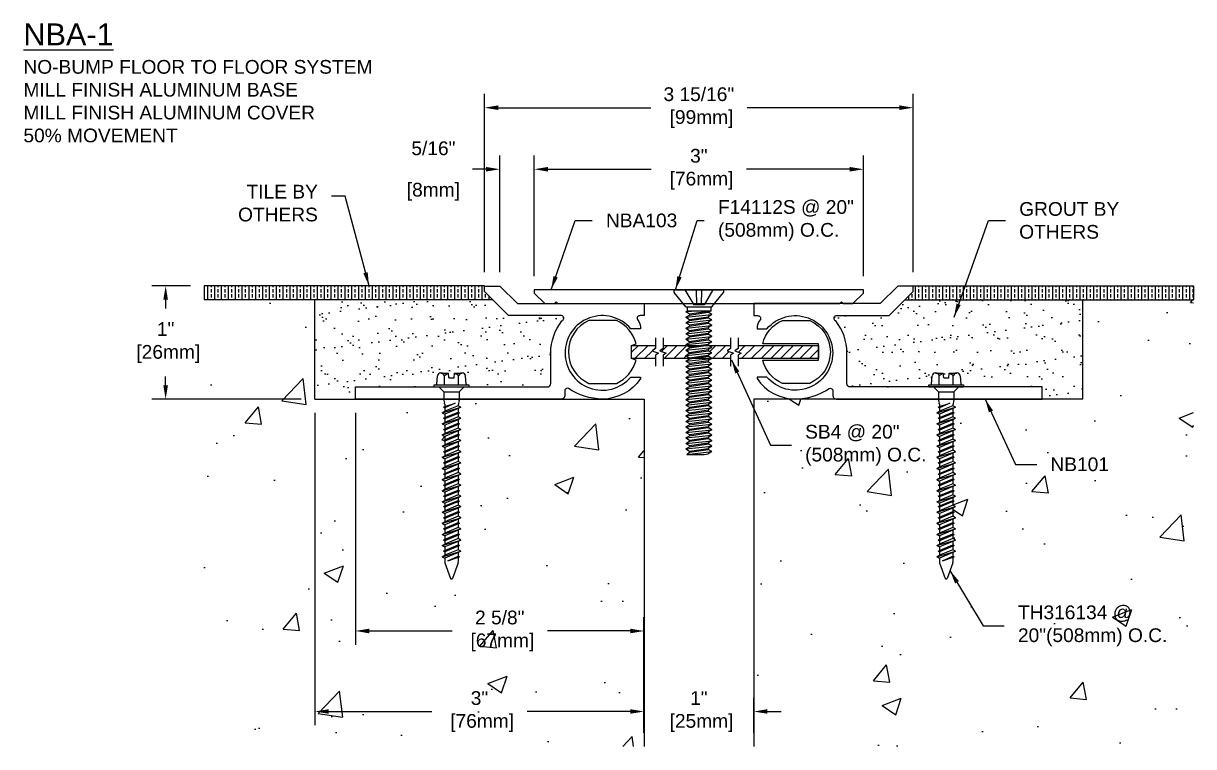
# Model space of a CAD drawing. Header units: inches. Extents: x 10.5 to 21.1, y 18.2 to 24.8.
import ezdxf

# ---------------------------------------------------------------- set-up
doc = ezdxf.new("R2010")
doc.units = ezdxf.units.IN
doc.header["$MEASUREMENT"] = 0
for name, color, linetype in [('ANCHORS', 4, 'Continuous'), ('CONDITIONS', 1, 'Continuous'), ('DIMENSIONS', 3, 'Continuous'), ('METALS', 7, 'Continuous'), ('TEXT', 2, 'Continuous')]:
    doc.layers.add(name, color=color, linetype=linetype)
doc.styles.add('ARIAL', font='arial.ttf')
doc.dimstyles.new('Arial', dxfattribs={"dimtxt": 0.125, "dimasz": 0.125, "dimexe": 0.125, "dimexo": 0.125, "dimgap": 0.125, "dimtad": 0, "dimtih": 1, "dimtoh": 1, "dimdec": 4, "dimzin": 3, "dimdsep": 46, "dimlunit": 4, "dimtxsty": 'ARIAL', "dimcen": 0.125, "dimadec": 0, "dimazin": 0, "dimtfac": 1, "dimtdec": 4, "dimtofl": 0, "dimtmove": 0, "dimatfit": 3, "dimfxl": 0, "dimfrac": 2, "dimtolj": 1, "dimtzin": 0, "dimarcsym": 0})
pattern_1 = [(37.5, (8.13244, 16.01393), (-0.0078742, 0.240853), [0, -0.19, 0, -0.2125, 0, -0.203125]), (7.5, (8.13244, 16.01393), (0.221222, 0.352768), [0, -0.1025, 0, -0.17125, 0, -0.065625]), (327.5, (7.9787, 16.01393), (0.3892677, 0.0007074), [0, -0.0625, 0, -0.225, 0, -0.29375]), (317.5, (7.9787, 16.01393), (0.375766, 0.1097094), [0, -0.03125, 0, -0.1475, 0, -0.16875])]
pattern_2 = [(50, (8.1324, 16.014), (1.79315, -0.15688), [0.1875, -2.0625]), (355, (8.1324, 16.014), (-0.34688, 1.88048), [0.15, -1.65]), (100.451, (8.2819, 16.0009), (1.44627, 1.7236), [0.15935, -1.75286]), (46.184, (8.1324, 16.514), (2.6681, -0.4138), [0.28125, -3.09375]), (96.636, (8.3548, 16.4795), (2.33666, 2.4353), [0.23903, -2.6293]), (351.184, (8.1324, 16.514), (2.33665, 2.4353), [0.225, -2.475]), (21, (8.3824, 16.389), (1.49227, -1.00655), [0.1875, -2.0625]), (326, (8.3824, 16.389), (0.6083, 1.81288), [0.15, -1.65]), (71.451, (8.5068, 16.305), (2.10056, 0.80633), [0.15935, -1.75286]), (37.5, (8.13244, 16.01393), (0.0304, 0.832235), [0, -1.63, 0, -1.675, 0, -1.65625]), (7.5, (8.1324, 16.0139), (0.657674, 0.98603), [0, -0.955, 0, -1.5925, 0, -0.63125]), (327.5, (7.57494, 16.0139), (1.334556, -0.056387), [0, -0.625, 0, -1.95, 0, -2.5875]), (317.5, (7.325, 16.0139), (1.457965, 0.25026), [0, -0.8125, 0, -1.295, 0, -1.8375])]

# ---------------------------------------------------------------- blocks, each defined once
blk = doc.blocks.new('NB101')
at = {"color": 7}
blk.add_lwpolyline([(0, 0.11), (1.75, 0.11, 0.414214), (1.78, 0.14), (1.78, 0.42, -0.169148), (1.882, 0.712, 0.705453), (1.879, 0.76), (1.394, 0.76), (1.176, 0.979), (1.176, 1.03), (1.316, 1.03), (1.476, 0.87), (2.63, 0.87), (2.63, 0.76), (2.594, 0.76, 0.552863), (2.569, 0.725, -0.162306), (2.599, 0.64), (2.509, 0.64, 2.723771), (2.509, 0.2), (2.599, 0.2), (2.599, 0.186, -0.25024), (2.25, 0, -0.145549), (1.941, 0.097, 0.525468), (1.907, 0.071), (1.907, 0.03, -0.414214), (1.877, 0), (0, 0)], format="xyb", close=True, dxfattribs=at)
blk = doc.blocks.new('Th316134')
for p, q in [((-0.135, 1.779), (-0.129, 1.85)), ((-0.097, 1.877), (-0.027, 1.877)), ((-0.065, 1.769), (-0.065, 1.85)), ((-0.023, 1.833), (-0.027, 1.877)), ((-0.023, 1.833), (0.023, 1.833)), ((0.023, 1.833), (0.027, 1.877)), ((0.027, 1.877), (0.097, 1.877)), ((0.064, 1.769), (0.064, 1.85)), ((0.135, 1.779), (0.129, 1.85)), ((-0.157, 1.75), (-0.157, 1.769)), ((-0.157, 1.769), (0.157, 1.769)), ((-0.157, 1.75), (0.157, 1.75)), ((-0.115, 1.75), (-0.07, 1.705)), ((0.115, 1.75), (0.07, 1.705)), ((0.157, 1.769), (0.157, 1.75)), ((-0.074, 1.566), (0.032, 1.603)), ((-0.07, 1.705), (-0.07, 1.638)), ((-0.07, 1.705), (0.07, 1.705)), ((-0.069, 1.628), (-0.063, 1.602)), ((-0.062, 1.573), (0.032, 1.603)), ((0.032, 1.603), (-0.062, 1.56)), ((0.069, 1.628), (0.063, 1.602)), ((0.07, 1.705), (0.07, 1.638)), ((-0.086, 1.516), (0.086, 1.566)), ((-0.086, 1.516), (-0.062, 1.529)), ((-0.086, 1.516), (-0.062, 1.503)), ((-0.074, 1.566), (-0.062, 1.573)), ((-0.074, 1.566), (-0.062, 1.56)), ((-0.074, 1.465), (0.074, 1.516)), ((-0.062, 1.593), (-0.062, 1.573)), ((0.062, 1.579), (-0.062, 1.529)), ((-0.062, 1.56), (-0.062, 1.529)), ((0.062, 1.553), (-0.062, 1.503)), ((-0.062, 1.471), (0.062, 1.522)), ((0.062, 1.509), (-0.062, 1.459)), ((-0.062, 1.503), (-0.062, 1.471)), ((0.062, 1.593), (0.062, 1.579)), ((0.086, 1.566), (0.062, 1.579)), ((0.086, 1.566), (0.062, 1.553)), ((0.062, 1.553), (0.062, 1.522)), ((0.074, 1.516), (0.062, 1.522)), ((0.074, 1.516), (0.062, 1.509)), ((0.062, 1.509), (0.062, 1.478)), ((-0.086, 1.414), (0.086, 1.465)), ((-0.086, 1.414), (-0.062, 1.427)), ((-0.086, 1.414), (-0.062, 1.401)), ((-0.074, 1.465), (-0.062, 1.471)), ((-0.074, 1.465), (-0.062, 1.459)), ((-0.074, 1.363), (0.074, 1.414)), ((0.062, 1.478), (-0.062, 1.427)), ((-0.062, 1.459), (-0.062, 1.427)), ((0.062, 1.452), (-0.062, 1.401)), ((-0.062, 1.369), (0.062, 1.42)), ((0.062, 1.408), (-0.062, 1.357)), ((-0.062, 1.401), (-0.062, 1.369)), ((0.086, 1.465), (0.062, 1.478)), ((0.086, 1.465), (0.062, 1.452)), ((0.062, 1.452), (0.062, 1.42)), ((0.074, 1.414), (0.062, 1.42)), ((0.074, 1.414), (0.062, 1.408)), ((0.062, 1.408), (0.062, 1.376)), ((-0.086, 1.313), (0.086, 1.363)), ((-0.086, 1.313), (-0.062, 1.325)), ((-0.086, 1.313), (-0.062, 1.3)), ((-0.074, 1.363), (-0.062, 1.369)), ((-0.074, 1.363), (-0.062, 1.357)), ((-0.074, 1.262), (0.074, 1.313)), ((0.062, 1.376), (-0.062, 1.325)), ((-0.062, 1.357), (-0.062, 1.325)), ((0.062, 1.35), (-0.062, 1.3)), ((-0.062, 1.268), (0.062, 1.319)), ((0.062, 1.306), (-0.062, 1.256)), ((-0.062, 1.3), (-0.062, 1.268)), ((0.086, 1.363), (0.062, 1.376)), ((0.086, 1.363), (0.062, 1.35)), ((0.062, 1.35), (0.062, 1.319)), ((0.074, 1.313), (0.062, 1.319)), ((0.074, 1.313), (0.062, 1.306)), ((0.062, 1.306), (0.062, 1.275)), ((-0.086, 1.211), (0.086, 1.262)), ((-0.086, 1.211), (-0.062, 1.224)), ((-0.086, 1.211), (-0.062, 1.198)), ((-0.074, 1.262), (-0.062, 1.268)), ((-0.074, 1.262), (-0.062, 1.256)), ((-0.074, 1.16), (0.074, 1.211)), ((0.062, 1.275), (-0.062, 1.224)), ((-0.062, 1.256), (-0.062, 1.224)), ((0.062, 1.249), (-0.062, 1.198)), ((-0.062, 1.166), (0.062, 1.217)), ((0.062, 1.205), (-0.062, 1.154)), ((-0.062, 1.198), (-0.062, 1.166)), ((0.086, 1.262), (0.062, 1.275)), ((0.086, 1.262), (0.062, 1.249)), ((0.062, 1.249), (0.062, 1.217)), ((0.074, 1.211), (0.062, 1.217)), ((0.074, 1.211), (0.062, 1.205)), ((0.062, 1.205), (0.062, 1.173)), ((-0.086, 1.109), (0.086, 1.16)), ((-0.086, 1.109), (-0.062, 1.122)), ((-0.086, 1.109), (-0.062, 1.096)), ((-0.074, 1.16), (-0.062, 1.166)), ((-0.074, 1.16), (-0.062, 1.154)), ((-0.074, 1.059), (0.074, 1.109)), ((0.062, 1.173), (-0.062, 1.122)), ((-0.062, 1.154), (-0.062, 1.122)), ((0.062, 1.147), (-0.062, 1.096)), ((-0.062, 1.065), (0.062, 1.116)), ((0.062, 1.103), (-0.062, 1.052)), ((-0.062, 1.096), (-0.062, 1.065)), ((0.062, 1.072), (-0.062, 1.021)), ((0.086, 1.16), (0.062, 1.173)), ((0.086, 1.16), (0.062, 1.147)), ((0.062, 1.147), (0.062, 1.116)), ((0.074, 1.109), (0.062, 1.116)), ((0.074, 1.109), (0.062, 1.103)), ((0.062, 1.103), (0.062, 1.072)), ((0.086, 1.059), (0.062, 1.072)), ((-0.086, 1.008), (0.086, 1.059)), ((-0.086, 1.008), (-0.062, 1.021)), ((-0.086, 1.008), (-0.062, 0.995)), ((-0.074, 1.059), (-0.062, 1.065)), ((-0.074, 1.059), (-0.062, 1.052)), ((-0.074, 0.957), (0.074, 1.008)), ((-0.074, 0.957), (-0.062, 0.963)), ((-0.062, 1.052), (-0.062, 1.021)), ((0.062, 1.046), (-0.062, 0.995)), ((-0.062, 0.963), (0.062, 1.014)), ((0.062, 1.002), (-0.062, 0.951)), ((-0.062, 0.995), (-0.062, 0.963)), ((0.062, 0.97), (-0.062, 0.919)), ((0.086, 1.059), (0.062, 1.046)), ((0.062, 1.046), (0.062, 1.014)), ((0.074, 1.008), (0.062, 1.014)), ((0.074, 1.008), (0.062, 1.002)), ((0.062, 1.002), (0.062, 0.97)), ((0.086, 0.957), (0.062, 0.97)), ((-0.086, 0.906), (0.086, 0.957)), ((-0.086, 0.906), (-0.062, 0.919)), ((-0.086, 0.906), (-0.062, 0.893)), ((-0.086, 0.805), (0.086, 0.855)), ((-0.074, 0.957), (-0.062, 0.951)), ((-0.074, 0.855), (0.074, 0.906)), ((-0.074, 0.855), (-0.062, 0.862)), ((-0.074, 0.855), (-0.062, 0.849)), ((-0.062, 0.951), (-0.062, 0.919)), ((0.062, 0.944), (-0.062, 0.893)), ((-0.062, 0.862), (0.062, 0.912)), ((0.062, 0.9), (-0.062, 0.849)), ((-0.062, 0.893), (-0.062, 0.862)), ((0.062, 0.868), (-0.062, 0.818)), ((0.086, 0.957), (0.062, 0.944)), ((0.062, 0.944), (0.062, 0.912)), ((0.074, 0.906), (0.062, 0.912)), ((0.074, 0.906), (0.062, 0.9)), ((0.062, 0.9), (0.062, 0.868)), ((0.086, 0.855), (0.062, 0.868)), ((0.086, 0.855), (0.062, 0.843)), ((-0.086, 0.805), (-0.062, 0.818)), ((-0.086, 0.805), (-0.062, 0.792)), ((-0.086, 0.703), (0.086, 0.754)), ((-0.074, 0.754), (0.074, 0.805)), ((-0.074, 0.754), (-0.062, 0.76)), ((-0.074, 0.754), (-0.062, 0.748)), ((-0.062, 0.849), (-0.062, 0.818)), ((0.062, 0.843), (-0.062, 0.792)), ((-0.062, 0.76), (0.062, 0.811)), ((0.062, 0.799), (-0.062, 0.748)), ((-0.062, 0.792), (-0.062, 0.76)), ((0.062, 0.767), (-0.062, 0.716)), ((-0.062, 0.748), (-0.062, 0.716)), ((0.062, 0.843), (0.062, 0.811)), ((0.074, 0.805), (0.062, 0.811)), ((0.074, 0.805), (0.062, 0.799)), ((0.062, 0.799), (0.062, 0.767)), ((0.086, 0.754), (0.062, 0.767)), ((0.086, 0.754), (0.062, 0.741)), ((0.062, 0.749), (0.062, 0.717)), ((-0.086, 0.703), (-0.062, 0.716)), ((-0.086, 0.703), (-0.062, 0.69)), ((-0.086, 0.609), (0.086, 0.66)), ((-0.074, 0.66), (0.074, 0.711)), ((-0.074, 0.66), (-0.062, 0.666)), ((-0.074, 0.66), (-0.062, 0.654)), ((0.062, 0.741), (-0.062, 0.69)), ((-0.062, 0.666), (0.062, 0.717)), ((0.062, 0.705), (-0.062, 0.654)), ((-0.062, 0.698), (-0.062, 0.666)), ((0.062, 0.673), (-0.062, 0.622)), ((-0.062, 0.654), (-0.062, 0.622)), ((0.062, 0.647), (-0.062, 0.596)), ((0.074, 0.711), (0.062, 0.717)), ((0.074, 0.711), (0.062, 0.705)), ((0.062, 0.705), (0.062, 0.673)), ((0.086, 0.66), (0.062, 0.673)), ((0.086, 0.66), (0.062, 0.647)), ((0.062, 0.647), (0.062, 0.616)), ((-0.086, 0.609), (-0.062, 0.622)), ((-0.086, 0.609), (-0.062, 0.596)), ((-0.086, 0.508), (0.086, 0.559)), ((-0.074, 0.559), (0.074, 0.609)), ((-0.074, 0.559), (-0.062, 0.565)), ((-0.074, 0.559), (-0.062, 0.552)), ((-0.062, 0.565), (0.062, 0.616)), ((0.062, 0.603), (-0.062, 0.552)), ((-0.062, 0.596), (-0.062, 0.565)), ((0.062, 0.572), (-0.062, 0.521)), ((-0.062, 0.552), (-0.062, 0.521)), ((0.062, 0.546), (-0.062, 0.495)), ((0.074, 0.609), (0.062, 0.616)), ((0.074, 0.609), (0.062, 0.603)), ((0.062, 0.603), (0.062, 0.572)), ((0.086, 0.559), (0.062, 0.572)), ((0.086, 0.559), (0.062, 0.546)), ((0.062, 0.546), (0.062, 0.514)), ((-0.086, 0.508), (-0.062, 0.521)), ((-0.086, 0.508), (-0.062, 0.495)), ((-0.086, 0.406), (0.086, 0.457)), ((-0.074, 0.457), (0.074, 0.508)), ((-0.074, 0.457), (-0.062, 0.463)), ((-0.074, 0.457), (-0.062, 0.451)), ((-0.062, 0.463), (0.062, 0.514)), ((0.062, 0.502), (-0.062, 0.451)), ((-0.062, 0.495), (-0.062, 0.463)), ((0.062, 0.47), (-0.062, 0.419)), ((-0.062, 0.451), (-0.062, 0.419)), ((0.062, 0.444), (-0.062, 0.393)), ((0.074, 0.508), (0.062, 0.514)), ((0.074, 0.508), (0.062, 0.502)), ((0.062, 0.502), (0.062, 0.47)), ((0.086, 0.457), (0.062, 0.47)), ((0.086, 0.457), (0.062, 0.444)), ((0.062, 0.444), (0.062, 0.412)), ((-0.086, 0.406), (-0.062, 0.419)), ((-0.086, 0.406), (-0.062, 0.393)), ((-0.086, 0.305), (0.086, 0.355)), ((-0.074, 0.355), (0.074, 0.406)), ((-0.074, 0.355), (-0.062, 0.362)), ((-0.074, 0.355), (-0.062, 0.349)), ((-0.062, 0.362), (0.062, 0.412)), ((0.062, 0.4), (-0.062, 0.349)), ((-0.062, 0.393), (-0.062, 0.362)), ((0.062, 0.368), (-0.062, 0.318)), ((-0.062, 0.349), (-0.062, 0.318)), ((0.062, 0.343), (-0.062, 0.292)), ((0.074, 0.406), (0.062, 0.412)), ((0.074, 0.406), (0.062, 0.4)), ((0.062, 0.4), (0.062, 0.368)), ((0.086, 0.355), (0.062, 0.368)), ((0.086, 0.355), (0.062, 0.343)), ((0.062, 0.343), (0.062, 0.311)), ((-0.086, 0.305), (-0.062, 0.318)), ((-0.086, 0.305), (-0.062, 0.292)), ((-0.086, 0.203), (0.086, 0.254)), ((-0.086, 0.203), (-0.062, 0.216)), ((-0.074, 0.254), (0.074, 0.305)), ((-0.074, 0.254), (-0.062, 0.26)), ((-0.074, 0.254), (-0.062, 0.248)), ((-0.062, 0.26), (0.062, 0.311)), ((0.062, 0.299), (-0.062, 0.248)), ((-0.062, 0.292), (-0.062, 0.26)), ((0.062, 0.267), (-0.062, 0.216)), ((-0.062, 0.248), (-0.062, 0.216)), ((0.062, 0.241), (-0.062, 0.19)), ((0.074, 0.305), (0.062, 0.311)), ((0.074, 0.305), (0.062, 0.299)), ((0.062, 0.299), (0.062, 0.267)), ((0.086, 0.254), (0.062, 0.267)), ((0.086, 0.254), (0.062, 0.241)), ((0.062, 0.241), (0.062, 0.209)), ((-0.086, 0.203), (-0.062, 0.19)), ((-0.062, 0.19), (-0.062, 0.164)), ((-0.06, 0.149), (-0.01, 0.006)), ((-0.034, 0.166), (0.062, 0.209)), ((-0.034, 0.166), (0.074, 0.203)), ((0.062, 0.197), (-0.034, 0.166)), ((0.06, 0.149), (0.01, 0.006)), ((0.074, 0.203), (0.062, 0.209)), ((0.074, 0.203), (0.062, 0.197)), ((0.062, 0.197), (0.062, 0.164))]:
    blk.add_line(p, q)
for centre, radius, start, end in [((-0.097, 1.845), 0.0327, 9.285, 170.715), ((0, 1.788), 0.0896, 107.4215, 136.0407), ((0, 1.788), 0.0896, 43.9593, 72.5785), ((0.097, 1.845), 0.0327, 9.285, 170.715), ((-0.146, 1.78), 0.0112, 270, 355), ((0.146, 1.78), 0.0112, 185, 270), ((-0.023, 1.638), 0.0465, 180, 191.9357), ((-0.109, 1.593), 0.0465, 0, 11.9357), ((0.109, 1.593), 0.0465, 168.0643, 180), ((0.023, 1.638), 0.0465, 348.0643, 0), ((-0.016, 0.164), 0.0465, 180, 199.3058), ((0.016, 0.164), 0.0465, 340.6942, 0), ((0, 0.011), 0.0106, 204.1001, 335.8999)]:
    blk.add_arc(centre, radius, start, end)
blk = doc.blocks.new('*D9')
at = {"layer": 'Defpoints', "color": 0}
for p in [(13.108, 21.402), (16.108, 18.554), (16.108, 18.235)]:
    blk.add_point(p, dxfattribs=at)
at = {"layer": 'DIMENSIONS', "color": 0, "lineweight": -2}
for p, q in [((13.108, 21.277), (13.108, 18.429)), ((16.108, 18.36), (16.108, 18.679)), ((13.233, 18.554), (14.173, 18.554)), ((15.983, 18.554), (15.043, 18.554))]:
    blk.add_line(p, q, dxfattribs=at)
at = {"layer": 'DIMENSIONS', "color": 0}
for points in [[(13.233, 18.575), (13.233, 18.534), (13.108, 18.554)], [(15.983, 18.575), (15.983, 18.534), (16.108, 18.554)]]:
    blk.add_solid(points, dxfattribs=at)
at = {"layer": 'DIMENSIONS', "color": 0, "insert": (14.608, 18.554), "char_height": 0.125, "attachment_point": 5, "style": 'ARIAL'}
blk.add_mtext('\\A1;3"\\P [76mm]', dxfattribs=at)
blk = doc.blocks.new('F14112S')
for p, q in [((-0.214, 0), (0.214, 0)), ((-0.128, 0), (-0.047, -0.137)), ((-0.025, 0), (-0.02, -0.137)), ((0.025, 0), (0.02, -0.137)), ((0.128, 0), (0.048, -0.137)), ((-0.119, -0.155), (-0.226, -0.024)), ((0.119, -0.155), (0.226, -0.024)), ((-0.119, -0.155), (0.119, -0.155)), ((-0.119, -0.2), (-0.108, -0.195)), ((-0.119, -0.2), (-0.068, -0.195)), ((-0.119, -0.2), (-0.085, -0.22)), ((-0.108, -0.155), (-0.108, -0.195)), ((0.108, -0.195), (-0.108, -0.195)), ((-0.085, -0.22), (0.085, -0.195)), ((-0.085, -0.23), (0.085, -0.205)), ((0.048, -0.137), (-0.047, -0.137)), ((0.108, -0.195), (0.085, -0.205)), ((0.119, -0.225), (0.085, -0.205)), ((0.108, -0.155), (0.108, -0.195)), ((-0.119, -0.25), (0.119, -0.225)), ((-0.119, -0.25), (-0.085, -0.23)), ((-0.119, -0.25), (-0.085, -0.27)), ((-0.119, -0.3), (0.119, -0.275)), ((-0.119, -0.3), (-0.085, -0.28)), ((-0.119, -0.3), (-0.085, -0.32)), ((-0.085, -0.22), (-0.085, -0.23)), ((-0.085, -0.27), (0.085, -0.245)), ((-0.085, -0.28), (0.085, -0.255)), ((-0.085, -0.27), (-0.085, -0.28)), ((-0.085, -0.32), (0.085, -0.295)), ((-0.085, -0.33), (0.085, -0.305)), ((-0.085, -0.32), (-0.085, -0.33)), ((0.119, -0.225), (0.085, -0.245)), ((0.085, -0.245), (0.085, -0.255)), ((0.119, -0.275), (0.085, -0.255)), ((0.119, -0.275), (0.085, -0.295)), ((0.085, -0.295), (0.085, -0.305)), ((0.119, -0.325), (0.085, -0.305)), ((-0.119, -0.35), (0.119, -0.325)), ((-0.119, -0.35), (-0.085, -0.33)), ((-0.119, -0.35), (-0.085, -0.37)), ((-0.119, -0.4), (0.119, -0.375)), ((-0.119, -0.4), (-0.085, -0.38)), ((-0.119, -0.4), (-0.085, -0.42)), ((-0.119, -0.45), (0.119, -0.425)), ((-0.085, -0.37), (0.085, -0.345)), ((-0.085, -0.38), (0.085, -0.355)), ((-0.085, -0.37), (-0.085, -0.38)), ((-0.085, -0.42), (0.085, -0.395)), ((-0.085, -0.43), (0.085, -0.405)), ((-0.085, -0.42), (-0.085, -0.43)), ((0.119, -0.325), (0.085, -0.345)), ((0.085, -0.345), (0.085, -0.355)), ((0.119, -0.375), (0.085, -0.355)), ((0.119, -0.375), (0.085, -0.395)), ((0.085, -0.395), (0.085, -0.405)), ((0.119, -0.425), (0.085, -0.405)), ((0.119, -0.425), (0.085, -0.445)), ((-0.119, -0.45), (-0.085, -0.43)), ((-0.119, -0.45), (-0.085, -0.47)), ((-0.119, -0.5), (0.119, -0.475)), ((-0.119, -0.5), (-0.085, -0.48)), ((-0.119, -0.5), (-0.085, -0.52)), ((-0.119, -0.55), (0.119, -0.525)), ((-0.119, -0.55), (-0.085, -0.53)), ((-0.085, -0.47), (0.085, -0.445)), ((-0.085, -0.48), (0.085, -0.455)), ((-0.085, -0.47), (-0.085, -0.48)), ((-0.085, -0.52), (0.085, -0.495)), ((-0.085, -0.53), (0.085, -0.505)), ((-0.085, -0.52), (-0.085, -0.53)), ((0.085, -0.445), (0.085, -0.455)), ((0.119, -0.475), (0.085, -0.455)), ((0.119, -0.475), (0.085, -0.495)), ((0.085, -0.495), (0.085, -0.505)), ((0.119, -0.525), (0.085, -0.505)), ((0.119, -0.525), (0.085, -0.545)), ((-0.119, -0.55), (-0.085, -0.57)), ((-0.119, -0.6), (0.119, -0.575)), ((-0.119, -0.6), (-0.085, -0.58)), ((-0.119, -0.6), (-0.085, -0.62)), ((-0.119, -0.65), (0.119, -0.625)), ((-0.119, -0.65), (-0.085, -0.63)), ((-0.085, -0.57), (0.085, -0.545)), ((-0.085, -0.58), (0.085, -0.555)), ((-0.085, -0.57), (-0.085, -0.58)), ((-0.085, -0.62), (0.085, -0.595)), ((-0.085, -0.63), (0.085, -0.605)), ((-0.085, -0.62), (-0.085, -0.63)), ((0.085, -0.545), (0.085, -0.555)), ((0.119, -0.575), (0.085, -0.555)), ((0.119, -0.575), (0.085, -0.595)), ((0.085, -0.595), (0.085, -0.605)), ((0.119, -0.625), (0.085, -0.605)), ((0.119, -0.625), (0.085, -0.645)), ((-0.119, -0.65), (-0.085, -0.67)), ((-0.119, -0.7), (0.119, -0.675)), ((-0.119, -0.7), (-0.085, -0.68)), ((-0.119, -0.7), (-0.085, -0.72)), ((-0.119, -0.75), (0.119, -0.725)), ((-0.119, -0.75), (-0.085, -0.73)), ((-0.085, -0.67), (0.085, -0.645)), ((-0.085, -0.68), (0.085, -0.655)), ((-0.085, -0.67), (-0.085, -0.68)), ((-0.085, -0.72), (0.085, -0.695)), ((-0.085, -0.73), (0.085, -0.705)), ((-0.085, -0.72), (-0.085, -0.73)), ((-0.085, -0.77), (0.085, -0.745)), ((0.085, -0.645), (0.085, -0.655)), ((0.119, -0.675), (0.085, -0.655)), ((0.119, -0.675), (0.085, -0.695)), ((0.085, -0.695), (0.085, -0.705)), ((0.119, -0.725), (0.085, -0.705)), ((0.119, -0.725), (0.085, -0.745)), ((0.085, -0.745), (0.085, -0.755)), ((-0.119, -0.75), (-0.085, -0.77)), ((-0.119, -0.8), (0.119, -0.775)), ((-0.119, -0.8), (-0.085, -0.78)), ((-0.119, -0.8), (-0.085, -0.82)), ((-0.119, -0.85), (0.119, -0.825)), ((-0.119, -0.85), (-0.085, -0.83)), ((-0.119, -0.85), (-0.085, -0.87)), ((-0.085, -0.78), (0.085, -0.755)), ((-0.085, -0.77), (-0.085, -0.78)), ((-0.085, -0.82), (0.085, -0.795)), ((-0.085, -0.83), (0.085, -0.805)), ((-0.085, -0.82), (-0.085, -0.83)), ((-0.085, -0.87), (0.085, -0.845)), ((0.119, -0.775), (0.085, -0.755)), ((0.119, -0.775), (0.085, -0.795)), ((0.085, -0.795), (0.085, -0.805)), ((0.119, -0.825), (0.085, -0.805)), ((0.119, -0.825), (0.085, -0.845)), ((0.085, -0.845), (0.085, -0.855)), ((-0.119, -0.9), (0.119, -0.875)), ((-0.119, -0.9), (-0.085, -0.88)), ((-0.119, -0.9), (-0.085, -0.92)), ((-0.119, -0.95), (0.119, -0.925)), ((-0.119, -0.95), (-0.085, -0.93)), ((-0.119, -0.95), (-0.085, -0.97)), ((-0.085, -0.88), (0.085, -0.855)), ((-0.085, -0.87), (-0.085, -0.88)), ((-0.085, -0.92), (0.085, -0.895)), ((-0.085, -0.93), (0.085, -0.905)), ((-0.085, -0.92), (-0.085, -0.93)), ((-0.085, -0.97), (0.085, -0.945)), ((-0.085, -0.98), (0.085, -0.955)), ((0.119, -0.875), (0.085, -0.855)), ((0.119, -0.875), (0.085, -0.895)), ((0.085, -0.895), (0.085, -0.905)), ((0.119, -0.925), (0.085, -0.905)), ((0.119, -0.925), (0.085, -0.945)), ((0.085, -0.945), (0.085, -0.955)), ((0.119, -0.975), (0.085, -0.955)), ((-0.119, -1), (0.119, -0.975)), ((-0.119, -1), (-0.085, -0.98)), ((-0.119, -1), (-0.085, -1.02)), ((-0.119, -1.05), (0.119, -1.025)), ((-0.119, -1.05), (-0.085, -1.03)), ((-0.119, -1.05), (-0.085, -1.07)), ((-0.085, -0.97), (-0.085, -0.98)), ((-0.085, -1.02), (0.085, -0.995)), ((-0.085, -1.03), (0.085, -1.005)), ((-0.085, -1.02), (-0.085, -1.03)), ((-0.085, -1.07), (0.085, -1.045)), ((-0.085, -1.08), (0.085, -1.055)), ((0.119, -0.975), (0.085, -0.995)), ((0.085, -0.995), (0.085, -1.005)), ((0.119, -1.025), (0.085, -1.005)), ((0.119, -1.025), (0.085, -1.045)), ((0.085, -1.045), (0.085, -1.055)), ((0.119, -1.075), (0.085, -1.055)), ((-0.119, -1.1), (0.119, -1.075)), ((-0.119, -1.1), (-0.085, -1.08)), ((-0.119, -1.1), (-0.085, -1.12)), ((-0.119, -1.15), (0.119, -1.125)), ((-0.119, -1.15), (-0.085, -1.13)), ((-0.119, -1.15), (-0.085, -1.17)), ((-0.085, -1.07), (-0.085, -1.08)), ((-0.085, -1.12), (0.085, -1.095)), ((-0.085, -1.13), (0.085, -1.105)), ((-0.085, -1.12), (-0.085, -1.13)), ((-0.085, -1.17), (0.085, -1.145)), ((-0.085, -1.18), (0.085, -1.155)), ((-0.085, -1.17), (-0.085, -1.18)), ((0.119, -1.075), (0.085, -1.095)), ((0.085, -1.095), (0.085, -1.105)), ((0.119, -1.125), (0.085, -1.105)), ((0.119, -1.125), (0.085, -1.145)), ((0.085, -1.145), (0.085, -1.155)), ((0.119, -1.175), (0.085, -1.155)), ((-0.119, -1.2), (0.119, -1.175)), ((-0.119, -1.2), (-0.085, -1.18)), ((-0.119, -1.2), (-0.085, -1.22)), ((-0.119, -1.25), (0.119, -1.225)), ((-0.119, -1.25), (-0.085, -1.23)), ((-0.119, -1.25), (-0.085, -1.27)), ((-0.119, -1.3), (0.119, -1.275)), ((-0.085, -1.22), (0.085, -1.195)), ((-0.085, -1.23), (0.085, -1.205)), ((-0.085, -1.22), (-0.085, -1.23)), ((-0.085, -1.27), (0.085, -1.245)), ((-0.085, -1.28), (0.085, -1.255)), ((-0.085, -1.27), (-0.085, -1.28)), ((0.119, -1.175), (0.085, -1.195)), ((0.085, -1.195), (0.085, -1.205)), ((0.119, -1.225), (0.085, -1.205)), ((0.119, -1.225), (0.085, -1.245)), ((0.085, -1.245), (0.085, -1.255)), ((0.119, -1.275), (0.085, -1.255)), ((0.119, -1.275), (0.085, -1.295)), ((-0.119, -1.3), (-0.085, -1.28)), ((-0.119, -1.3), (-0.085, -1.32)), ((-0.119, -1.35), (0.119, -1.325)), ((-0.119, -1.35), (-0.085, -1.33)), ((-0.119, -1.35), (-0.085, -1.37)), ((-0.119, -1.4), (0.119, -1.375)), ((-0.119, -1.4), (-0.085, -1.38)), ((-0.085, -1.32), (0.085, -1.295)), ((-0.085, -1.33), (0.085, -1.305)), ((-0.085, -1.32), (-0.085, -1.33)), ((-0.085, -1.37), (0.085, -1.345)), ((-0.085, -1.38), (0.085, -1.355)), ((-0.085, -1.37), (-0.085, -1.38)), ((0.085, -1.295), (0.085, -1.305)), ((0.119, -1.325), (0.085, -1.305)), ((0.119, -1.325), (0.085, -1.345)), ((0.085, -1.345), (0.085, -1.355)), ((0.119, -1.375), (0.085, -1.355)), ((0.119, -1.375), (0.085, -1.395)), ((-0.119, -1.4), (-0.085, -1.42)), ((-0.119, -1.45), (0.119, -1.425)), ((-0.119, -1.45), (-0.085, -1.43)), ((-0.119, -1.45), (-0.085, -1.47)), ((-0.11, -1.5), (0.119, -1.475)), ((-0.11, -1.5), (-0.085, -1.48)), ((-0.085, -1.42), (0.085, -1.395)), ((-0.085, -1.43), (0.085, -1.405)), ((-0.085, -1.42), (-0.085, -1.43)), ((-0.085, -1.47), (0.085, -1.445)), ((-0.085, -1.48), (0.085, -1.455)), ((-0.085, -1.47), (-0.085, -1.48)), ((0.085, -1.395), (0.085, -1.405)), ((0.119, -1.425), (0.085, -1.405)), ((0.119, -1.425), (0.085, -1.445)), ((0.085, -1.445), (0.085, -1.455)), ((0.119, -1.475), (0.085, -1.455)), ((0.119, -1.475), (0.085, -1.495)), ((-0.11, -1.5), (0.048, -1.5)), ((0.048, -1.5), (0.085, -1.495))]:
    blk.add_line(p, q)
for centre, start, end in [((-0.214, -0.015), 90, 219.032), ((0.214, -0.015), 320.968, 90)]:
    blk.add_arc(centre, 0.015, start, end)
blk = doc.blocks.new('*D10')
at = {"layer": 'Defpoints', "color": 0}
for p in [(12.098, 22.432), (11.747, 21.402), (13.108, 21.402)]:
    blk.add_point(p, dxfattribs=at)
at = {"layer": 'DIMENSIONS', "color": 0, "lineweight": -2}
for p, q in [((11.973, 22.432), (11.622, 22.432)), ((11.747, 22.307), (11.747, 22.227)), ((11.747, 21.527), (11.747, 21.608)), ((12.983, 21.402), (11.622, 21.402))]:
    blk.add_line(p, q, dxfattribs=at)
at = {"layer": 'DIMENSIONS', "color": 0}
for points in [[(11.726, 22.307), (11.768, 22.307), (11.747, 22.432)], [(11.726, 21.527), (11.768, 21.527), (11.747, 21.402)]]:
    blk.add_solid(points, dxfattribs=at)
at = {"layer": 'DIMENSIONS', "color": 0, "insert": (11.747, 21.917), "char_height": 0.125, "attachment_point": 5, "style": 'ARIAL'}
blk.add_mtext('\\A1;1"\\P [26mm]', dxfattribs=at)
blk = doc.blocks.new('*D11')
at = {"layer": 'Defpoints', "color": 0}
for p in [(13.478, 21.402), (16.108, 19.288), (16.108, 18.235)]:
    blk.add_point(p, dxfattribs=at)
at = {"layer": 'DIMENSIONS', "color": 0, "lineweight": -2}
for p, q in [((13.478, 21.277), (13.478, 19.163)), ((16.108, 18.36), (16.108, 19.413)), ((13.603, 19.288), (14.358, 19.288)), ((15.983, 19.288), (15.228, 19.288))]:
    blk.add_line(p, q, dxfattribs=at)
at = {"layer": 'DIMENSIONS', "color": 0}
for points in [[(13.603, 19.309), (13.603, 19.267), (13.478, 19.288)], [(15.983, 19.309), (15.983, 19.267), (16.108, 19.288)]]:
    blk.add_solid(points, dxfattribs=at)
at = {"layer": 'DIMENSIONS', "color": 0, "insert": (14.793, 19.288), "char_height": 0.125, "attachment_point": 5, "style": 'ARIAL'}
blk.add_mtext('\\A1;2 5/8"\\P [67mm]', dxfattribs=at)
blk = doc.blocks.new('*D12')
at = {"layer": 'Defpoints', "color": 0}
for p in [(17.108, 18.554), (16.108, 18.235), (17.108, 18.235)]:
    blk.add_point(p, dxfattribs=at)
at = {"layer": 'DIMENSIONS', "color": 0, "lineweight": -2}
for p, q in [((16.108, 18.36), (16.108, 18.679)), ((17.108, 18.36), (17.108, 18.679)), ((15.983, 18.554), (15.858, 18.554)), ((17.233, 18.554), (17.358, 18.554))]:
    blk.add_line(p, q, dxfattribs=at)
at = {"layer": 'DIMENSIONS', "color": 0}
for points in [[(15.983, 18.575), (15.983, 18.534), (16.108, 18.554)], [(17.233, 18.575), (17.233, 18.534), (17.108, 18.554)]]:
    blk.add_solid(points, dxfattribs=at)
at = {"layer": 'DIMENSIONS', "color": 0, "insert": (16.608, 18.554), "char_height": 0.125, "attachment_point": 5, "style": 'ARIAL'}
blk.add_mtext('\\A1;1"\\P [25mm]', dxfattribs=at)
blk = doc.blocks.new('*D13')
at = {"layer": 'Defpoints', "color": 0}
for p in [(18.108, 23.496), (15.108, 22.397), (18.108, 22.397)]:
    blk.add_point(p, dxfattribs=at)
at = {"layer": 'DIMENSIONS', "color": 0, "lineweight": -2}
for p, q in [((15.108, 22.522), (15.108, 23.621)), ((18.108, 22.522), (18.108, 23.621)), ((15.233, 23.496), (16.173, 23.496)), ((17.983, 23.496), (17.043, 23.496))]:
    blk.add_line(p, q, dxfattribs=at)
at = {"layer": 'DIMENSIONS', "color": 0}
for points in [[(15.233, 23.517), (15.233, 23.475), (15.108, 23.496)], [(17.983, 23.517), (17.983, 23.475), (18.108, 23.496)]]:
    blk.add_solid(points, dxfattribs=at)
at = {"layer": 'DIMENSIONS', "color": 0, "insert": (16.608, 23.496), "char_height": 0.125, "attachment_point": 5, "style": 'ARIAL'}
blk.add_mtext('\\A1;3"\\P [76mm]', dxfattribs=at)
blk = doc.blocks.new('*D14')
at = {"layer": 'Defpoints', "color": 0}
for p in [(14.794, 23.496), (14.794, 22.432), (15.108, 22.397)]:
    blk.add_point(p, dxfattribs=at)
at = {"layer": 'DIMENSIONS', "color": 0, "lineweight": -2}
for p, q in [((14.794, 22.557), (14.794, 23.621)), ((15.108, 22.522), (15.108, 23.621)), ((14.669, 23.496), (14.544, 23.496)), ((15.233, 23.496), (15.358, 23.496))]:
    blk.add_line(p, q, dxfattribs=at)
at = {"layer": 'DIMENSIONS', "color": 0}
for points in [[(14.669, 23.517), (14.669, 23.475), (14.794, 23.496)], [(15.233, 23.517), (15.233, 23.475), (15.108, 23.496)]]:
    blk.add_solid(points, dxfattribs=at)
at = {"layer": 'DIMENSIONS', "color": 0, "char_height": 0.125, "attachment_point": 5, "style": 'ARIAL'}
for s, insert in [('\\A1;5/16"', (14.188, 23.686)), ('\\A1;[8mm]', (14.188, 23.291))]:
    blk.add_mtext(s, dxfattribs=dict(at, insert=insert))
blk = doc.blocks.new('*D15')
at = {"layer": 'Defpoints', "color": 0}
for p in [(18.562, 24.057), (14.654, 22.432), (18.562, 22.432)]:
    blk.add_point(p, dxfattribs=at)
at = {"layer": 'DIMENSIONS', "color": 0, "lineweight": -2}
for p, q in [((14.654, 22.557), (14.654, 24.182)), ((18.562, 22.557), (18.562, 24.182)), ((14.779, 24.057), (16.169, 24.057)), ((18.437, 24.057), (17.048, 24.057))]:
    blk.add_line(p, q, dxfattribs=at)
at = {"layer": 'DIMENSIONS', "color": 0}
for points in [[(14.779, 24.078), (14.779, 24.036), (14.654, 24.057)], [(18.437, 24.078), (18.437, 24.036), (18.562, 24.057)]]:
    blk.add_solid(points, dxfattribs=at)
at = {"layer": 'DIMENSIONS', "color": 0, "insert": (16.608, 24.057), "char_height": 0.125, "attachment_point": 5, "style": 'ARIAL'}
blk.add_mtext('\\A1;3 15/16"\\P [99mm]', dxfattribs=at)
blk = doc.blocks.new('SB4')
h = blk.add_hatch()
h.set_pattern_fill('ANSI31', color=256, scale=0.5, style=0)
h.paths.add_polyline_path([(9.566, 5.757), (9.566, 5.877), (8.833, 5.877), (8.833, 5.847), (8.804, 5.828), (8.861, 5.806), (8.833, 5.787), (8.833, 5.757)])
h.paths.add_polyline_path([(8.763, 5.757), (8.763, 5.787), (8.791, 5.806), (8.734, 5.828), (8.763, 5.847), (8.763, 5.877), (8.562, 5.877), (8.595, 5.858), (8.561, 5.839), (8.561, 5.828), (8.595, 5.808), (8.561, 5.789), (8.561, 5.778), (8.597, 5.757)])
h.paths.add_polyline_path([(8.391, 5.757), (8.391, 5.764), (8.357, 5.783), (8.391, 5.803), (8.391, 5.814), (8.357, 5.833), (8.391, 5.853), (8.391, 5.864), (8.367, 5.877), (8.15, 5.877), (8.15, 5.847), (8.121, 5.828), (8.179, 5.806), (8.15, 5.787), (8.15, 5.757)])
h.paths.add_polyline_path([(8.08, 5.757), (8.08, 5.787), (8.109, 5.806), (8.051, 5.828), (8.08, 5.847), (8.08, 5.877), (7.862, 5.877), (7.862, 5.757)])
for points in [[(7.903, 5.892, 0.233897), (7.724, 6.104), (7.474, 6.104, 0.654654), (7.474, 5.531), (7.724, 5.531, 0.233897), (7.903, 5.743), (7.862, 5.757), (7.862, 5.877)], [(9.566, 5.892), (9.058, 5.892, -0.233897), (9.237, 6.104), (9.487, 6.104, -0.654654), (9.487, 5.531), (9.237, 5.531, -0.233897), (9.058, 5.743), (9.566, 5.743)]]:
    blk.add_lwpolyline(points, format="xyb", close=True)
for points in [[(7.862, 5.877), (8.08, 5.877)], [(8.08, 5.947), (8.08, 5.847), (8.051, 5.828), (8.109, 5.806), (8.08, 5.787), (8.08, 5.687)], [(8.15, 5.947), (8.15, 5.847), (8.121, 5.828), (8.179, 5.806), (8.15, 5.787), (8.15, 5.687)], [(8.15, 5.877), (8.763, 5.877)], [(8.763, 5.947), (8.763, 5.847), (8.734, 5.828), (8.791, 5.806), (8.763, 5.787), (8.763, 5.687)], [(8.833, 5.947), (8.833, 5.847), (8.804, 5.828), (8.861, 5.806), (8.833, 5.787), (8.833, 5.687)], [(8.833, 5.877), (9.566, 5.877), (9.566, 5.757), (8.833, 5.757)], [(8.08, 5.757), (7.862, 5.757)], [(8.763, 5.757), (8.15, 5.757)]]:
    blk.add_lwpolyline(points)
blk = doc.blocks.new('NBA103')
blk.add_lwpolyline([(0.185, 0), (0.2, 0.015), (0.215, 0), (2.785, 0), (2.8, 0.015), (2.815, 0), (2.905, 0), (3, 0.095), (3, 0.125), (0, 0.125), (0, 0.095), (0.095, 0)], close=True)

msp = doc.modelspace()

# ---------------------------------------------------------------- hatches: boundary and pattern name
at = {"layer": 'CONDITIONS'}
h = msp.add_hatch(dxfattribs=at)
h.set_pattern_fill('ANSI33', color=256, scale=0.25, angle=45, style=0)
h.set_pattern_definition([(90, (8.13244, 16.013933), (-0.0625, 1e-17), []), (90, (8.16369, 16.045183), (-0.0625, 1e-17), [0.03125, -0.015625])])
h.paths.add_polyline_path([(14.65406, 22.43232), (12.09769, 22.43232), (12.09769, 22.30732), (14.72717, 22.30732), (14.65406, 22.38047)])
h = msp.add_hatch(dxfattribs=at)
h.set_pattern_fill('ANSI33', color=256, scale=0.25, angle=45, style=0)
h.set_pattern_definition([(90, (25.083685, 16.013933), (0.0625, 1e-17), []), (90, (25.052435, 16.045183), (0.0625, 1e-17), [0.03125, -0.015625])])
h.paths.add_polyline_path([(18.56207, 22.43232), (21.11843, 22.43232), (21.11843, 22.30732), (18.48895, 22.30732), (18.56207, 22.38047)])
h = msp.add_hatch(dxfattribs=at)
h.set_pattern_fill('AR-CONC', color=256, scale=0.25, style=0)
h.set_pattern_definition(pattern_2)
h.paths.add_polyline_path([(16.10806, 21.40196), (14.42291, 21.40196), (14.42291, 21.39466), (14.41641, 21.36394, 0.05212645), (14.41541, 21.35432), (14.41541, 21.34095), (14.43941, 21.32802), (14.41541, 21.3151), (14.41541, 21.28341), (14.42685, 21.27724), (14.41541, 21.27108), (14.41541, 21.23939), (14.43941, 21.22646), (14.41541, 21.21354), (14.41541, 21.18184), (14.42685, 21.17568), (14.41541, 21.16952), (14.41541, 21.13782), (14.43941, 21.1249), (14.41541, 21.11197), (14.41541, 21.08028), (14.42685, 21.07412), (14.41541, 21.06795), (14.41541, 21.03626), (14.43941, 21.02334), (14.41541, 21.01041), (14.41541, 20.97872), (14.42685, 20.97256), (14.41541, 20.96639), (14.41541, 20.9347), (14.43941, 20.92177), (14.41541, 20.90885), (14.41541, 20.87716), (14.42685, 20.87099), (14.41541, 20.86483), (14.41541, 20.83314), (14.43941, 20.82021), (14.41541, 20.80729), (14.41541, 20.77559), (14.42685, 20.76943), (14.41541, 20.76327), (14.41541, 20.73157), (14.43941, 20.71865), (14.41541, 20.70572), (14.41541, 20.67403), (14.42685, 20.66787), (14.41541, 20.6617), (14.41541, 20.63001), (14.43941, 20.61709), (14.41541, 20.60416), (14.41541, 20.57247), (14.42685, 20.56631), (14.41541, 20.56014), (14.41541, 20.52845), (14.43941, 20.51552), (14.41541, 20.5026), (14.41541, 20.47872), (14.42685, 20.47256), (14.41541, 20.46639), (14.41541, 20.4347), (14.43941, 20.42177), (14.41541, 20.40885), (14.41541, 20.37716), (14.42685, 20.37099), (14.41541, 20.36483), (14.41541, 20.33314), (14.43941, 20.32021), (14.41541, 20.30729), (14.41541, 20.27559), (14.42685, 20.26943), (14.41541, 20.26327), (14.41541, 20.23157), (14.43941, 20.21865), (14.41541, 20.20572), (14.41541, 20.17403), (14.42685, 20.16787), (14.41541, 20.1617), (14.41541, 20.13001), (14.43941, 20.11709), (14.41541, 20.10416), (14.41541, 20.07247), (14.42685, 20.06631), (14.41541, 20.06014), (14.41541, 20.02845), (14.43941, 20.01552), (14.41541, 20.0026), (14.41541, 19.97091), (14.42685, 19.96474), (14.41541, 19.95858), (14.41541, 19.92596, -0.08443704), (14.41279, 19.91058), (14.36338, 19.76953, -0.77412328), (14.34293, 19.76953), (14.29352, 19.91058, -0.08443704), (14.29091, 19.92596), (14.29091, 19.95182), (14.26691, 19.96474), (14.29091, 19.97767), (14.29091, 20.00936), (14.27946, 20.01552), (14.29091, 20.02169), (14.29091, 20.05338), (14.26691, 20.06631), (14.29091, 20.07923), (14.29091, 20.11092), (14.27946, 20.11709), (14.29091, 20.12325), (14.29091, 20.15494), (14.26691, 20.16787), (14.29091, 20.18079), (14.29091, 20.21249), (14.27946, 20.21865), (14.29091, 20.22481), (14.29091, 20.25651), (14.26691, 20.26943), (14.29091, 20.28236), (14.29091, 20.31405), (14.27946, 20.32021), (14.29091, 20.32638), (14.29091, 20.35807), (14.26691, 20.37099), (14.29091, 20.38392), (14.29091, 20.41561), (14.27946, 20.42177), (14.29091, 20.42794), (14.29091, 20.45182), (14.26691, 20.46474), (14.29091, 20.47767), (14.29091, 20.50936), (14.27946, 20.51552), (14.29091, 20.52169), (14.29091, 20.55338), (14.26691, 20.56631), (14.29091, 20.57923), (14.29091, 20.61092), (14.27946, 20.61709), (14.29091, 20.62325), (14.29091, 20.65494), (14.26691, 20.66787), (14.29091, 20.68079), (14.29091, 20.71249), (14.27946, 20.71865), (14.29091, 20.72481), (14.29091, 20.75651), (14.26691, 20.76943), (14.29091, 20.78236), (14.29091, 20.81405), (14.27946, 20.82021), (14.29091, 20.82638), (14.29091, 20.85807), (14.26691, 20.87099), (14.29091, 20.88392), (14.29091, 20.91561), (14.27946, 20.92177), (14.29091, 20.92794), (14.29091, 20.95963), (14.26691, 20.97256), (14.29091, 20.98548), (14.29091, 21.01717), (14.27946, 21.02334), (14.29091, 21.0295), (14.29091, 21.06119), (14.26691, 21.07412), (14.29091, 21.08704), (14.29091, 21.11874), (14.27946, 21.1249), (14.29091, 21.13106), (14.29091, 21.16276), (14.26691, 21.17568), (14.29091, 21.18861), (14.29091, 21.2203), (14.27946, 21.22646), (14.29091, 21.23263), (14.29091, 21.26432), (14.26691, 21.27724), (14.29091, 21.29017), (14.29091, 21.32186), (14.27946, 21.32802), (14.29091, 21.33419), (14.29091, 21.35432, 0.05212645), (14.2899, 21.36394), (14.28341, 21.39466), (14.28341, 21.40196), (13.47825, 21.40196), (13.10806, 21.40196), (13.10806, 22.30732), (12.09769, 22.30732), (12.09769, 18.23451), (16.10806, 18.23451)])
h.paths.add_polyline_path([(14.34399, 18.75395), (14.87213, 18.75395), (14.87213, 18.35496), (14.34399, 18.35496)], flags=24)
h.paths.add_polyline_path([(14.52824, 19.48821), (15.05808, 19.48821), (15.05808, 19.08761), (14.52824, 19.08761)], flags=24)
h = msp.add_hatch(dxfattribs=at)
h.set_pattern_fill('AR-SAND', color=256, scale=0.125, style=0)
h.set_pattern_definition(pattern_1)
h.paths.add_polyline_path([(15.35994, 22.11433, 0.70545339), (15.35771, 22.16214), (14.87208, 22.16233), (14.72717, 22.30732), (13.10806, 22.30732), (13.10806, 21.40196), (13.47825, 21.40196), (13.47825, 21.51162), (14.19641, 21.51162), (14.19641, 21.53037), (14.20673, 21.53037, 0.38887873), (14.21794, 21.54064), (14.22416, 21.61171, -0.36750749), (14.25641, 21.63912), (14.32597, 21.63912), (14.32991, 21.59412), (14.37641, 21.59412), (14.38035, 21.63912), (14.44991, 21.63912, -0.36750749), (14.48216, 21.61171), (14.48838, 21.54064, 0.38887873), (14.49958, 21.53037), (14.50991, 21.53037), (14.50991, 21.51162), (15.22806, 21.51162, 0.41421356), (15.25806, 21.54162), (15.25806, 21.82188, -0.16919131)])
h = msp.add_hatch(dxfattribs=at)
h.set_pattern_fill('AR-CONC', color=256, scale=0.25, style=0)
h.set_pattern_definition(pattern_2)
h.paths.add_polyline_path([(21.11843, 22.30732), (20.10806, 22.30732), (20.10806, 21.40196), (18.93272, 21.40196), (18.93272, 21.39466), (18.92622, 21.36394, 0.05212645), (18.92522, 21.35432), (18.92522, 21.34095), (18.94922, 21.32802), (18.92522, 21.3151), (18.92522, 21.28341), (18.93666, 21.27724), (18.92522, 21.27108), (18.92522, 21.23939), (18.94922, 21.22646), (18.92522, 21.21354), (18.92522, 21.18184), (18.93666, 21.17568), (18.92522, 21.16952), (18.92522, 21.13782), (18.94922, 21.1249), (18.92522, 21.11197), (18.92522, 21.08028), (18.93666, 21.07412), (18.92522, 21.06795), (18.92522, 21.03626), (18.94922, 21.02334), (18.92522, 21.01041), (18.92522, 20.97872), (18.93666, 20.97256), (18.92522, 20.96639), (18.92522, 20.9347), (18.94922, 20.92177), (18.92522, 20.90885), (18.92522, 20.87716), (18.93666, 20.87099), (18.92522, 20.86483), (18.92522, 20.83314), (18.94922, 20.82021), (18.92522, 20.80729), (18.92522, 20.77559), (18.93666, 20.76943), (18.92522, 20.76327), (18.92522, 20.73157), (18.94922, 20.71865), (18.92522, 20.70572), (18.92522, 20.67403), (18.93666, 20.66787), (18.92522, 20.6617), (18.92522, 20.63001), (18.94922, 20.61709), (18.92522, 20.60416), (18.92522, 20.57247), (18.93666, 20.56631), (18.92522, 20.56014), (18.92522, 20.52845), (18.94922, 20.51552), (18.92522, 20.5026), (18.92522, 20.47872), (18.93666, 20.47256), (18.92522, 20.46639), (18.92522, 20.4347), (18.94922, 20.42177), (18.92522, 20.40885), (18.92522, 20.37716), (18.93666, 20.37099), (18.92522, 20.36483), (18.92522, 20.33314), (18.94922, 20.32021), (18.92522, 20.30729), (18.92522, 20.27559), (18.93666, 20.26943), (18.92522, 20.26327), (18.92522, 20.23157), (18.94922, 20.21865), (18.92522, 20.20572), (18.92522, 20.17403), (18.93666, 20.16787), (18.92522, 20.1617), (18.92522, 20.13001), (18.94922, 20.11709), (18.92522, 20.10416), (18.92522, 20.07247), (18.93666, 20.06631), (18.92522, 20.06014), (18.92522, 20.02845), (18.94922, 20.01552), (18.92522, 20.0026), (18.92522, 19.97091), (18.93666, 19.96474), (18.92522, 19.95858), (18.92522, 19.92596, -0.08443704), (18.9226, 19.91058), (18.87319, 19.76953, -0.77412328), (18.85274, 19.76953), (18.80333, 19.91058, -0.08443704), (18.80072, 19.92596), (18.80072, 19.95182), (18.77672, 19.96474), (18.80072, 19.97767), (18.80072, 20.00936), (18.78927, 20.01552), (18.80072, 20.02169), (18.80072, 20.05338), (18.77672, 20.06631), (18.80072, 20.07923), (18.80072, 20.11092), (18.78927, 20.11709), (18.80072, 20.12325), (18.80072, 20.15494), (18.77672, 20.16787), (18.80072, 20.18079), (18.80072, 20.21249), (18.78927, 20.21865), (18.80072, 20.22481), (18.80072, 20.25651), (18.77672, 20.26943), (18.80072, 20.28236), (18.80072, 20.31405), (18.78927, 20.32021), (18.80072, 20.32638), (18.80072, 20.35807), (18.77672, 20.37099), (18.80072, 20.38392), (18.80072, 20.41561), (18.78927, 20.42177), (18.80072, 20.42794), (18.80072, 20.45182), (18.77672, 20.46474), (18.80072, 20.47767), (18.80072, 20.50936), (18.78927, 20.51552), (18.80072, 20.52169), (18.80072, 20.55338), (18.77672, 20.56631), (18.80072, 20.57923), (18.80072, 20.61092), (18.78927, 20.61709), (18.80072, 20.62325), (18.80072, 20.65494), (18.77672, 20.66787), (18.80072, 20.68079), (18.80072, 20.71249), (18.78927, 20.71865), (18.80072, 20.72481), (18.80072, 20.75651), (18.77672, 20.76943), (18.80072, 20.78236), (18.80072, 20.81405), (18.78927, 20.82021), (18.80072, 20.82638), (18.80072, 20.85807), (18.77672, 20.87099), (18.80072, 20.88392), (18.80072, 20.91561), (18.78927, 20.92177), (18.80072, 20.92794), (18.80072, 20.95963), (18.77672, 20.97256), (18.80072, 20.98548), (18.80072, 21.01717), (18.78927, 21.02334), (18.80072, 21.0295), (18.80072, 21.06119), (18.77672, 21.07412), (18.80072, 21.08704), (18.80072, 21.11874), (18.78927, 21.1249), (18.80072, 21.13106), (18.80072, 21.16276), (18.77672, 21.17568), (18.80072, 21.18861), (18.80072, 21.2203), (18.78927, 21.22646), (18.80072, 21.23263), (18.80072, 21.26432), (18.77672, 21.27724), (18.80072, 21.29017), (18.80072, 21.32186), (18.78927, 21.32802), (18.80072, 21.33419), (18.80072, 21.35432, 0.05212645), (18.79971, 21.36394), (18.79322, 21.39466), (18.79322, 21.40196), (17.10806, 21.40196), (17.10806, 18.23451), (21.11843, 18.23451)])
h.paths.add_polyline_path([(18.68869, 18.45178), (19.23669, 18.45178), (19.23669, 18.26428), (18.68869, 18.26428)], flags=24)
h.paths.add_polyline_path([(17.54573, 21.19942), (18.68855, 21.19942), (18.68855, 20.76232), (17.54573, 20.76232)], flags=24)
h.paths.add_polyline_path([(19.48582, 19.55357), (20.88205, 19.55357), (20.88205, 19.11647), (19.48582, 19.11647)], flags=24)
h.paths.add_polyline_path([(19.7819, 20.90154), (20.33297, 20.90154), (20.33297, 20.7114), (19.7819, 20.7114)], flags=24)
h = msp.add_hatch(dxfattribs=at)
h.set_pattern_fill('AR-SAND', color=256, scale=0.125, style=0)
h.set_pattern_definition(pattern_1)
h.paths.add_polyline_path([(20.10806, 22.30732), (18.48895, 22.30732), (18.34405, 22.16233), (17.85842, 22.16214, 0.70545339), (17.85619, 22.11433, -0.16919131), (17.95806, 21.82188), (17.95806, 21.54162, 0.41421356), (17.98806, 21.51162), (18.70622, 21.51162), (18.70622, 21.53037), (18.71654, 21.53037, 0.38887873), (18.72775, 21.54064), (18.73354, 21.60685, -0.41056306), (18.76622, 21.63912), (18.83578, 21.63912), (18.83972, 21.59412), (18.88622, 21.59412), (18.89016, 21.63912), (18.95972, 21.63912, -0.41056306), (18.99239, 21.60685), (18.99819, 21.54064, 0.38887873), (19.00939, 21.53037), (19.01972, 21.53037), (19.01972, 21.51162), (19.73787, 21.51162), (19.73787, 21.40196), (20.10806, 21.40196)])

# ---------------------------------------------------------------- linework, layer by layer
for p, q in [((14.65406, 22.43232), (12.09769, 22.43232)), ((12.09769, 22.43232), (12.09769, 22.30732)), ((18.56207, 22.43232), (21.11843, 22.43232)), ((21.11843, 22.43232), (21.11843, 22.30732)), ((14.72717, 22.30732), (12.09769, 22.30732)), ((13.10806, 21.40196), (13.10806, 22.30732)), ((18.48895, 22.30732), (21.11843, 22.30732)), ((20.10806, 21.40196), (20.10806, 22.30732)), ((13.10806, 21.40196), (16.10806, 21.40196)), ((16.10806, 21.40196), (16.10806, 18.23451)), ((17.10806, 21.40196), (17.10806, 18.23451)), ((20.10806, 21.40196), (17.10806, 21.40196))]:
    msp.add_line(p, q, dxfattribs=at)

# ---------------------------------------------------------------- block references
for name, p in [('NBA103', (15.10806, 22.27239)), ('SB4', (8.13244, 16.01393))]:
    msp.add_blockref(name, p)
at = {"layer": 'ANCHORS'}
for name, p in [('F14112S', (16.60806, 22.39739)), ('Th316134', (14.35316, 19.76162)), ('Th316134', (18.86297, 19.76162))]:
    msp.add_blockref(name, p, dxfattribs=at)
at = {"layer": 'CONDITIONS'}
msp.add_blockref('NB101', (13.47825, 21.40196), dxfattribs=at)
at = {"layer": 'METALS', "xscale": -1}
msp.add_blockref('NB101', (19.73787, 21.40196), dxfattribs=at)

# ---------------------------------------------------------------- texts
at = {"layer": 'TEXT', "insert": (10.45034, 24.82501), "char_height": 0.2, "width": 3.78125, "attachment_point": 1, "style": 'ARIAL'}
msp.add_mtext('{\\LNBA-1\\P\\H0.625x;\\lNO-BUMP FLOOR TO FLOOR SYSTEM\\PMILL FINISH ALUMINUM BASE\\PMILL FINISH ALUMINUM COVER\\P50% MOVEMENT}', dxfattribs=at)
at = {"layer": 'TEXT', "char_height": 0.125, "style": 'ARIAL'}
for s, insert, attachment_point in [('TILE BY\\POTHERS', (13.13487, 23.18674), 6), ('F14112S @ 20"\\P(508mm) O.C.', (16.78233, 23.02898), 4), ('GROUT BY\\POTHERS', (19.52846, 23.02898), 4), ('NBA103', (15.76105, 23.02898), 4), ('SB4 @ 20"\\P(508mm) O.C.', (17.57698, 20.98087), 4), ('NB101', (19.81315, 20.80647), 4), ('TH316134 @\\P20"(508mm) O.C.', (19.51707, 19.33502), 4)]:
    msp.add_mtext(s, dxfattribs=dict(at, insert=insert, attachment_point=attachment_point))

# ---------------------------------------------------------------- dimensions: what is measured, and where the dimension line sits
at = {"layer": 'DIMENSIONS'}
for base, p1, p2, picture, middle in [((18.56207, 24.05687), (14.65406, 22.43232), (18.56207, 22.43232), '*D15', (16.60806, 24.05687)), ((18.10806, 23.49602), (15.10806, 22.39739), (18.10806, 22.39739), '*D13', (16.60806, 23.49602)), ((16.10806, 18.55446), (13.10806, 21.40196), (16.10806, 18.23451), '*D9', (14.60806, 18.55446)), ((16.10806, 19.28791), (13.47825, 21.40196), (16.10806, 18.23451), '*D11', (14.79316, 19.28791)), ((17.10806, 18.55446), (16.10806, 18.23451), (17.10806, 18.23451), '*D12', (16.60806, 18.55446))]:
    dim = msp.add_linear_dim(base=base, p1=p1, p2=p2, dimstyle='Arial', override={"dimpost": '\\X'}, dxfattribs=at)
    dim.commit()
    dim.dimension.update_dxf_attribs({"geometry": picture, "text_midpoint": middle, "dimtype": 160})
dim = msp.add_linear_dim(base=(14.79406, 23.49602), p1=(15.10806, 22.39739), p2=(14.79406, 22.43232), dimstyle='Arial', override={"dimpost": '\\X'}, dxfattribs=at)
dim.commit()
dim.dimension.update_dxf_attribs({"geometry": '*D14', "text_midpoint": (14.18812, 23.49602)})
dim = msp.add_linear_dim(base=(11.74699, 21.40196), p1=(12.09769, 22.43232), p2=(13.10806, 21.40196), angle=90, dimstyle='Arial', override={"dimpost": '\\X'}, dxfattribs=at)
dim.commit()
dim.dimension.update_dxf_attribs({"geometry": '*D10', "text_midpoint": (11.74699, 21.91714), "dimtype": 160})

# ---------------------------------------------------------------- leaders
at = {"layer": 'TEXT'}
for points in [[(13.60119, 22.43232), (13.38487, 23.24924), (13.25987, 23.24924)], [(15.26093, 22.39739), (15.48049, 23.02898), (15.63605, 23.02898)], [(16.39406, 22.39739), (16.59362, 23.02898), (16.65733, 23.02898)], [(18.93418, 22.14796), (19.2479, 23.02898), (19.40346, 23.02898)], [(16.90656, 21.75787), (17.25993, 20.98087), (17.45198, 20.98087)], [(19.21773, 21.40196), (19.4961, 20.80647), (19.68815, 20.80647)], [(18.89761, 19.83923), (19.20001, 19.33502), (19.39207, 19.33502)]]:
    msp.add_leader(points, dimstyle='Arial', dxfattribs=at)

doc.saveas('drawing.dxf')
